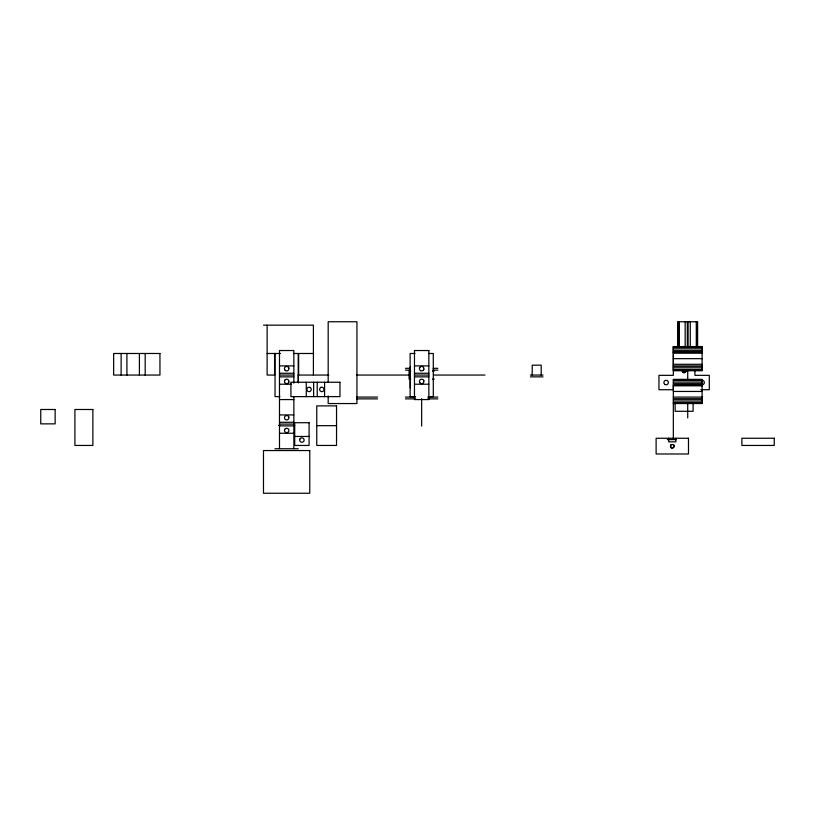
<?xml version="1.0" encoding="UTF-8"?>
<svg xmlns="http://www.w3.org/2000/svg" width="815" height="815" viewBox="0 0 815 815"><rect width="100%" height="100%" fill="white"/><g stroke="black" fill="none" stroke-linecap="round" stroke-linejoin="round"><path stroke-width="1.22" d="M673.333 386.127L673.333 389.723L658.958 389.723L658.958 375.338L673.333 375.338L673.333 346.569L702.102 346.569L702.102 370.744L673.333 370.744L673.333 346.569M675.136 402.61L675.136 411.29L693.107 411.29L693.107 402.61M677.836 346.762L677.836 321.752L697.599 321.752L697.599 346.762M678.161 346.762L678.161 321.752M684.121 372.832L684.121 370.336M685.16 346.762L685.16 321.752M687.33 346.762L687.33 321.752M688.105 346.762L688.105 321.752M690.274 346.762L690.274 321.752M694.91 370.336L694.91 375.338L709.295 375.338L709.295 389.723L700.9 389.723M696.285 346.782L696.285 321.752M697.273 346.762L697.273 321.752M284.506 380.849L284.73 380.31M288.622 382.551L288.846 382.011M419.491 368.095L419.715 367.555M423.606 369.796L423.831 369.256M263.53 325.165L313.408 325.165L313.408 375.053M673.333 346.976L702.102 346.976M673.333 348.188L702.102 348.188M673.333 350.104L702.102 350.104M673.333 351.397L702.102 351.397M673.333 352.569L702.102 352.569M673.333 353.017L702.102 353.017M267.126 353.486L280.38 353.486M293.359 353.486L313.408 353.486M414.967 353.486L410.128 353.486L410.128 396.63L414.967 396.63M428.456 353.486L433.295 353.486L433.295 396.63L428.456 396.63M673.333 358.661L702.102 358.661M673.333 364.295L702.102 364.295M279.484 365.894L293.858 365.894M414.468 365.894L428.853 365.894M673.333 365.915L702.102 365.915M673.333 367.208L702.102 367.208M405.452 368.309L410.2 368.309M433.122 368.309L437.869 368.309M673.333 369.134L702.102 369.134M405.452 370.112L410.2 370.112M433.122 370.112L437.869 370.112M673.333 370.336L702.102 370.336M410.76 371.008L409.079 371.008L409.079 379.097L410.76 379.097M432.561 371.008L434.242 371.008M279.484 373.26L293.858 373.26M414.468 373.26L428.853 373.26M274.624 375.053L267.126 375.053L267.126 325.165M279.484 375.053L293.858 375.053M298.28 375.053L328.822 375.053M356.756 375.053L410.077 375.053M414.468 375.053L428.853 375.053M434.201 375.053L484.986 375.053M530.402 375.053L543.024 375.053M279.484 376.856L293.858 376.856M414.468 376.856L428.853 376.856M530.402 376.856L543.024 376.856M432.561 379.097L434.242 379.097M673.333 379.77L702.102 379.77M673.333 380.982L702.102 380.982M673.333 382.907L702.102 382.907M279.484 384.211L291.464 384.211M414.468 384.211L428.853 384.211M673.333 384.191L702.102 384.191M673.333 385.363L702.102 385.363M673.333 385.811L702.102 385.811M673.333 391.455L702.102 391.455M279.881 396.63L275.042 396.63L275.042 353.486M356.532 397.078L377.528 397.078M405.452 397.078L415.507 397.078M427.814 397.078L437.869 397.078M673.333 397.099L702.102 397.099M673.333 398.708L702.102 398.708M356.532 398.871L377.528 398.871M405.452 398.871L415.507 398.871M427.814 398.871L437.869 398.871M279.484 399.574L293.858 399.574M673.333 400.002L702.102 400.002M673.333 401.927L702.102 401.927M673.333 403.13L702.102 403.13M673.333 403.537L702.102 403.547L702.102 379.362L673.333 379.362L673.333 438.949M279.484 414.927L293.858 414.927M279.484 422.292L293.858 422.292M279.484 424.085L293.858 424.085M278.536 425.389L279.616 425.389M293.624 425.389L294.714 425.389M316.76 425.674L336.534 425.674M279.484 425.888L293.858 425.888M279.484 433.254L293.858 433.254M294.714 436.453L309.089 436.453M667.322 439.601L676.032 439.601M274.94 448.759L298.31 448.759M423.606 380.31L423.831 380.849M419.491 382.011L419.715 382.551M288.622 367.555L288.846 368.095M284.506 369.256L284.73 369.796M687.717 369.796L687.717 379.933M687.717 402.722L687.717 417.922M675.9 438.256L675.9 441.852L668.707 441.852L668.707 438.256M541.211 375.053L541.211 365.171L532.215 365.171L532.215 375.053M421.661 398.688L421.661 426.051M410.302 366.505L410.302 388.083M328.18 382.154L328.18 321.752L356.939 321.752L356.939 403.547L328.18 403.547L328.18 395.988M324.594 382.245L324.594 396.63M317.229 382.245L317.229 396.63M313.643 382.245L313.643 396.63M306.277 382.245L306.277 396.63M298.657 353.486L298.657 375.053M298.361 374.452L298.361 382.846M298.209 353.486L298.209 382.663M293.858 383.172L293.858 350.531L279.484 350.531L279.484 448.607M293.858 397.19L293.858 448.607M274.584 353.486L274.584 375.053M145.192 353.486L145.192 375.053M139.406 353.486L139.406 375.053M126.916 353.486L126.916 375.053M121.129 353.486L121.129 375.053M673.567 444.623A1.793 1.793 0 0 1 673.567 447.16A1.793 1.793 0 0 1 671.03 447.16A1.793 1.793 0 0 1 671.03 444.623M701.521 380.361A2.251 2.251 0 0 1 704.343 382.53A2.251 2.251 0 0 1 701.521 384.7M679.15 321.752L679.15 346.762L679.15 321.752M682.389 370.377C681.615 373.25 686.638 373.25 685.863 370.377A1.793 1.793 0 0 1 684.121 372.638A1.793 1.793 0 0 1 682.389 370.377M284.73 429.342L284.506 429.882A2.251 2.251 0 0 0 288.622 431.593L288.846 431.054A2.251 2.251 0 0 0 284.73 429.342M299.951 438.928L299.726 439.468A2.251 2.251 0 0 0 303.852 441.17L304.077 440.63A2.251 2.251 0 0 0 299.951 438.928M685.68 371.742L685.018 372.404L685.68 371.742M321.232 387.268L320.692 387.492A2.251 2.251 0 0 0 322.394 391.608L322.934 391.383A2.251 2.251 0 0 0 321.232 387.268M428.853 350.531L414.468 350.531L414.468 399.574L428.853 399.574L428.853 350.531M159.954 353.486L113.662 353.486L113.662 375.053L159.954 375.053L159.954 353.486M339.957 382.245L290.914 382.245L290.914 396.63L339.957 396.63L339.957 382.245M336.534 405.89L316.76 405.89L316.76 445.448L336.534 445.448L336.534 405.89M55.135 409.487L40.75 409.487L40.75 423.871L55.135 423.861L55.135 409.487M92.879 409.487L74.909 409.487L74.909 445.448L92.879 445.448L92.879 409.487M309.089 422.72L294.714 422.72L294.714 445.448L309.089 445.448L309.089 422.72M688.481 438.256L656.116 438.256L656.116 453.986L688.481 453.986L688.481 438.256M774.25 438.256L741.894 438.256L741.894 445.448L774.25 445.448L774.25 438.256M309.771 450.552L263.479 450.552L263.479 493.248L309.771 493.248L309.771 450.552M310.179 387.492L309.639 387.268A2.251 2.251 0 0 0 307.938 391.383L308.478 391.608A2.251 2.251 0 0 0 310.179 387.492M683.225 372.404L682.562 371.742L683.225 372.404M288.846 417.127L288.622 416.587A2.251 2.251 0 0 0 284.506 418.299L284.73 418.839A2.251 2.251 0 0 0 288.846 417.127M671.397 447.904A1.793 1.793 0 0 0 674.097 446.345A1.793 1.793 0 0 0 671.397 444.786A1.793 1.793 0 0 0 671.397 447.904M665.02 384.476A2.251 2.251 0 0 0 668.392 382.53A2.251 2.251 0 0 0 665.02 380.585A2.251 2.251 0 0 0 665.02 384.476M420.54 370.621A2.251 2.251 0 0 0 423.902 368.675A2.251 2.251 0 0 0 420.54 366.73A2.251 2.251 0 0 0 420.54 370.621M420.54 383.376A2.251 2.251 0 0 0 423.902 381.43A2.251 2.251 0 0 0 420.54 379.484A2.251 2.251 0 0 0 420.54 383.376M285.545 370.621A2.251 2.251 0 0 0 288.918 368.675A2.251 2.251 0 0 0 285.545 366.73A2.251 2.251 0 0 0 285.545 370.621M285.545 383.376A2.251 2.251 0 0 0 288.918 381.43A2.251 2.251 0 0 0 285.545 379.484A2.251 2.251 0 0 0 285.545 383.376"/></g></svg>
